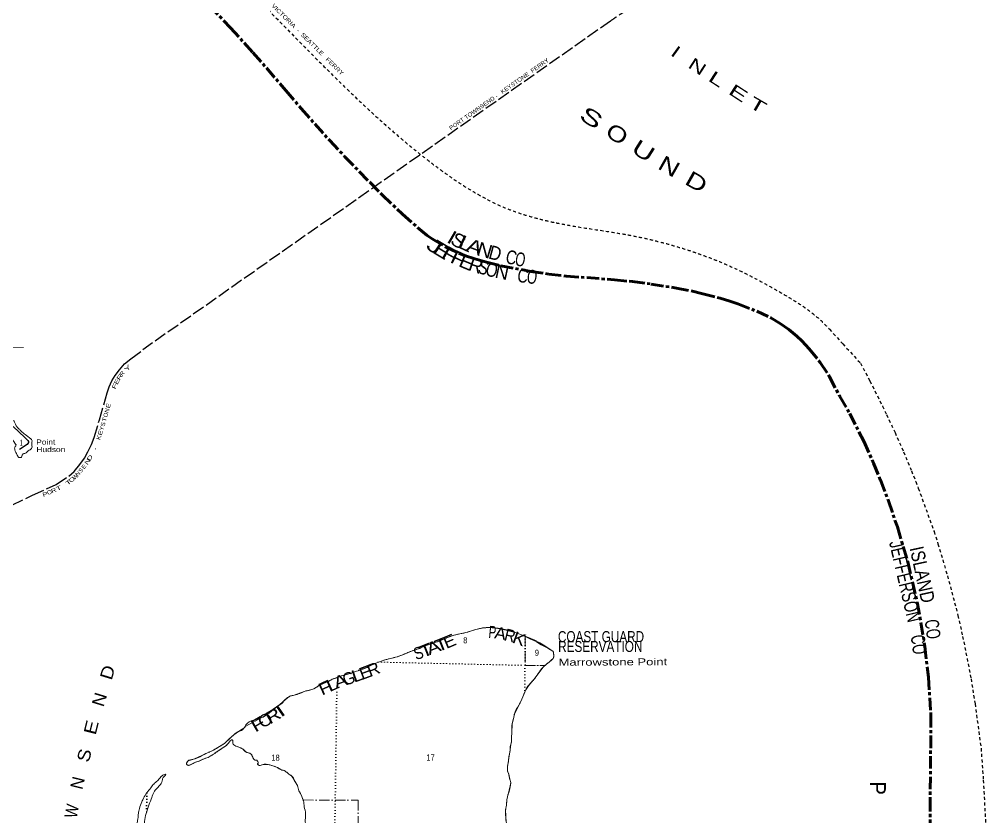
# Model space of a CAD drawing. Header units: feet. Extents: x -493433 to -244333, y 184684 to 373072.
# Drawn here: x -430528 to -402555, y 220084 to 243147 of the extents above; entities that cross this region are included whole.
import ezdxf
from ezdxf.enums import TextEntityAlignment as Align

# ---------------------------------------------------------------- set-up
doc = ezdxf.new("R2010")
doc.units = ezdxf.units.FT
doc.header["$LTSCALE"] = 60
for name, pattern in [('DOT_DASHED', [7.7, 5, -1.2, 0.3, -1.2]), ('DOTTED', [1.5, 0.3, -1.2]), ('LONG_DASH_SHORT_DASH', [9.9, 6, -1.2, 1.5, -1.2]), ('LONG_DASHED', [7.5, 6, -1.5]), ('SHORT_DASHED', [2.7, 1.5, -1.2])]:
    doc.linetypes.add(name, pattern=pattern)
for name, color, linetype, lineweight in [('11', 7, 'LONG_DASH_SHORT_DASH', 60), ('12', 7, 'LONG_DASH_SHORT_DASH', 13), ('29', 7, 'Continuous', 25), ('33', 7, 'SHORT_DASHED', 25), ('39', 7, 'Continuous', 13), ('4', 7, 'Continuous', 13), ('41', 7, 'Continuous', 13), ('44', 7, 'DOT_DASHED', 13), ('6', 7, 'DOTTED', 25), ('7', 7, 'DOTTED', 13)]:
    doc.layers.add(name, color=color, linetype=linetype, lineweight=lineweight)
doc.layers.add('42', color=7, linetype='Continuous')

msp = doc.modelspace()

# ---------------------------------------------------------------- linework, layer by layer
at = {"layer": '11'}
for points in [[(-425029.58, 243546.77), (-424414.71, 242906.34), (-423764.49, 242189.35), (-422814.25, 241092.03), (-422367.43, 240563.99), (-421543.53, 239642.61), (-421103.42, 239173.54), (-420375.56, 238423.28), (-420021.64, 238068.65), (-419443.38, 237519.2), (-418888.09, 237029.21), (-418717.59, 236895.66), (-418574.46, 236796.22), (-418186.71, 236566.97), (-417801.9, 236381.28), (-417641.58, 236316.22), (-417343.1, 236214.76), (-417003.99, 236119.14), (-416589.84, 236017.17), (-415722.39, 235856.07), (-415196.83, 235778.18), (-414694.51, 235722.2), (-413300.5, 235612.36), (-412780.38, 235561.63), (-412235.87, 235491.04), (-411507.17, 235373.02), (-411084.72, 235289.24), (-410745.44, 235211.24), (-410243.12, 235081.79), (-409959.21, 234995.98), (-409729.13, 234917.34), (-409178.6, 234704.25), (-408771.15, 234509.49), (-408507.8, 234353.64), (-408255.75, 234177.29), (-408018.35, 233981.63), (-407874.08, 233843.78), (-407659.81, 233620.12), (-407344.44, 233225.24)], [(-407344.44, 233225.24), (-407073.86, 232809.75), (-406775.94, 232234.86), (-406490.67, 231748.71), (-406490.67, 231748.71), (-406085.4, 230943.87), (-405803.41, 230313.34), (-405602.35, 229825.1), (-405371.85, 229224.01), (-405111.93, 228463.44), (-404812.77, 227457.53), (-404533.23, 226284.78), (-404312.55, 225008.99), (-404214.46, 224115.94), (-404138.37, 223021.01), (-404138.37, 223021.01), (-404160.52, 220592.79), (-404150.71, 217746.81)]]:
    msp.add_lwpolyline(points, dxfattribs=at)
at = {"layer": '29'}
msp.add_lwpolyline([(-430702.82, 231373.74), (-430366.89, 231048.1), (-430277.58, 230965.21), (-430263.12, 230940.04), (-430266.43, 230906.6), (-430277.82, 230876.27), (-430303.3, 230850.76), (-430519.81, 230700.98)], dxfattribs=at)
at = {"layer": '33', "linetype": 'LONG_DASHED'}
msp.add_line((-413414.05, 243098.32), (-426950.41, 233590.99), dxfattribs=at)
at = {"layer": '33'}
for points in [[(-407076.74, 234180.23), (-406689.93, 233759.43), (-406179.4, 233204.04)], [(-406179.4, 233204.04), (-405907.57, 232687.09), (-405541.59, 231957.71), (-405423.26, 231714.9), (-405179.27, 231195.98), (-404932.84, 230635.36), (-404702.33, 230088.23), (-404578.5, 229779.09), (-404504.95, 229585.26), (-404389.69, 229277.36), (-404050.06, 228327.83), (-403934.81, 227974.52), (-403660.76, 227049.51), (-403356.69, 225903.69), (-403221.75, 225296.5), (-402976.59, 224068.42), (-402927.55, 223754.37), (-402863.73, 223345.9), (-402689.68, 222061.4), (-402623.43, 221141.35), (-402554.78, 219848.29)]]:
    msp.add_lwpolyline(points, dxfattribs=at)
at = {"layer": '33', "linetype": 'LONG_DASHED'}
msp.add_lwpolyline([(-430746.77, 229091.94), (-430150.53, 229379.18), (-429463.02, 229692.01), (-429091.39, 229936.2), (-428938.27, 230067.53), (-428776.27, 230268.69), (-428645.68, 230453.93), (-428541.53, 230637.39), (-428443.56, 230844.39), (-428364.59, 231055.64), (-428208.24, 231562.58), (-427982.51, 232341.05), (-427927.63, 232512.95), (-427849.07, 232694.85), (-427752.89, 232846.67), (-427631.68, 233006.63), (-427479.86, 233181.47), (-427302.6, 233328.49), (-426950.41, 233590.99)], dxfattribs=at)
at = {"layer": '33'}
msp.add_spline([(-430350.94, 249643.45), (-429693, 248970.95), (-428326, 247861.95), (-426575, 246458.95), (-425495, 245522.95), (-418942, 239259.95), (-417786, 238411.95), (-416550, 237730.95), (-415235, 237313.95), (-412731, 236877.95), (-411242, 236494.95), (-409995, 236023.95), (-408525, 235264.95), (-407173, 234284.95), (-407073.34, 234176.53)], degree=3, dxfattribs=at)
at = {"layer": '33', "linetype": 'LONG_DASHED'}
msp.add_spline([(-410790, 245985.95), (-411090, 245429.95), (-411111, 245363.95), (-411108, 245244.95), (-411070, 244880.95), (-411070, 244716.95), (-411153, 244505.95), (-411347, 244273.95), (-411630, 244088.95), (-411931, 243934.95), (-412213, 243800.95), (-412489, 243657.95), (-412939, 243404.95), (-413248, 243214.95), (-413414.05, 243098.32)], degree=3, dxfattribs=at)
at = {"layer": '39'}
for points in [[(-430699.58, 231543.95), (-430664.73, 231496.49), (-430646.77, 231456.1), (-430604.82, 231367.25), (-430530.51, 231296.37), (-430472.31, 231231.62), (-430359.78, 231138.4), (-430196.96, 231012.69), (-430172.85, 230990.41), (-430156.89, 230952.06), (-430169.39, 230873.53), (-430165.53, 230835.23), (-430172.1, 230730.49), (-430271.26, 230668.51), (-430352.31, 230598.38), (-430429.16, 230564.5), (-430433.21, 230558.47), (-430447.43, 230540.4), (-430467.88, 230484.09), (-430482.06, 230472.07), (-430506.28, 230472.18), (-430540.56, 230476.37), (-430598.62, 230569.33), (-430628.66, 230615.82), (-430656.52, 230694.54), (-430664.35, 230744.95), (-430656.13, 230775.13), (-430631.74, 230811.28), (-430625.67, 230815.28), (-430635.53, 230861.67), (-430675.61, 230918.27), (-430679.61, 230926.35), (-430711.53, 230970.78)], [(-422238.76, 223718.91), (-422085.25, 223752.41), (-421984.18, 223790.21), (-421858.66, 223878.25), (-421731.25, 223938.06), (-421516.93, 224029.7), (-421470.4, 224057.68), (-421377.42, 224089.46), (-421365.3, 224093.43), (-421268.25, 224135.27), (-421056.12, 224192.66), (-420932.84, 224234.37), (-420506.39, 224383.39), (-420160.58, 224544.9), (-419938.27, 224620.38), (-419536.23, 224727.2), (-419374.5, 224790.88), (-419253.19, 224842.67), (-418935.85, 224957.97), (-418808.47, 225013.77), (-418426.49, 225144.87), (-418240.48, 225222.53), (-418210.15, 225234.48), (-418066.61, 225294.22), (-417606.02, 225408.81), (-417379.71, 225476.2), (-417149.41, 225535.52), (-417014.14, 225550.97), (-416903.17, 225552.44), (-415088.68, 224872.6)], [(-415061.4, 224787.09), (-415057.22, 224709.25), (-415065.4, 224687.13), (-415095.88, 224640.93), (-415201.27, 224546.76), (-415332.94, 224440.63), (-415475.02, 224272.09), (-415609.14, 224081.35), (-415706.52, 223973.02), (-415832.41, 223812.47), (-415901.67, 223679.83), (-415993.61, 223450.61), (-416064.93, 223307.91), (-416199.42, 223042.63), (-416203.56, 223020.49), (-416220.17, 222927.89), (-416263.28, 222777.01), (-416268.7, 222501.01), (-416283.53, 222358.04), (-416278, 222253.24), (-416304.66, 222166.74), (-416330.02, 221937.19), (-416361.03, 221786.24), (-416365.48, 221703.65), (-416394.49, 221550.68), (-416397.11, 221429.81), (-416395.24, 221397.57), (-416361.4, 221306.74), (-416341.74, 221203.9), (-416311.95, 221107.04), (-416307.99, 221094.93), (-416304.17, 221048.57), (-416341.46, 220853.33), (-416413.46, 220575.66), (-416430.45, 220406.51), (-416444.95, 220330.02), (-416451.55, 220221.27), (-416428.93, 219900.81), (-416379.92, 219614.49), (-416378.67, 219459.36), (-416360.69, 219425.02), (-416323.39, 219217.32), (-416295.61, 219124.51), (-416253.83, 219005.45), (-416232.22, 218888.49), (-416230.79, 218771.63), (-416232.9, 218751.5), (-416245.24, 218705.22), (-416233.59, 218612.49), (-416215.74, 218551.95), (-416185.99, 218449.06), (-416171.42, 218275.05)], [(-415088.68, 224872.6), (-415068.02, 224840.55), (-415062.26, 224809.32), (-415061.4, 224787.09)], [(-422309.82, 220563.66), (-422390.55, 220758.02), (-422432.54, 220834.79), (-422478.23, 220980.07), (-422550.21, 221113.39), (-422644.32, 221258.9), (-422754.89, 221338.02), (-422774.95, 221362.29), (-422795.07, 221372.46), (-422831.27, 221396.81), (-422897.69, 221427.36), (-422923.9, 221431.51), (-423084.89, 221516.91), (-423227.9, 221565.96), (-423274.22, 221580.29), (-423494.12, 221585.39), (-423572.91, 221563.61), (-423627.2, 221600.14), (-423614.85, 221650.45), (-423638.82, 221700.92), (-423644.82, 221711.03), (-423697.24, 221717.33), (-423727.44, 221729.57), (-423775.43, 221816.43), (-423779.42, 221826.52), (-423857.65, 221919.58), (-423924.15, 221936.02), (-423954.36, 221946.24), (-424052.8, 222031.33), (-424193.69, 222100.52), (-424318.51, 222157.54), (-424332.57, 222169.69), (-424346.51, 222206.03), (-424352.38, 222242.32), (-424346.13, 222284.6), (-424362.19, 222300.79), (-424374.27, 222304.89), (-424400.55, 222294.94), (-424441.12, 222250.81), (-424453.3, 222234.75), (-424489.85, 222188.59), (-424546.59, 222136.48), (-424704.49, 222028.45), (-424973.72, 221848.43), (-425099.12, 221784.57), (-425179.94, 221758.77), (-425327.57, 221690.99), (-425462.98, 221641.27), (-425519.63, 221609.32), (-425592.42, 221577.43), (-425620.7, 221569.52), (-425650.96, 221569.66), (-425675.11, 221581.87), (-425689.14, 221602.08), (-425691.06, 221622.23), (-425689.02, 221628.27), (-425654.42, 221688.54), (-425482.63, 221748.15), (-425132.81, 221907.63), (-424910.38, 222007.29), (-424736.36, 222111.21), (-424590.66, 222201.16), (-424521.73, 222267.32), (-424369.72, 222409.62), (-424199.63, 222533.71), (-424025.57, 222645.69), (-424015.39, 222663.77), (-423995.15, 222677.78), (-423993.1, 222683.82), (-423537.9, 222937.47), (-423295.1, 223077.32), (-423165.4, 223193.55), (-422999.35, 223317.65), (-422762.26, 223528.04), (-422677.29, 223573.97), (-422574.27, 223597.65), (-422238.76, 223718.91)], [(-426297.85, 221312.9), (-426370.62, 221283.03), (-426451.68, 221210.88), (-426528.78, 221122.61), (-426638.21, 221024.42), (-426723.45, 220920.07), (-426932.74, 220616.87), (-426979.65, 220514.34), (-427049.23, 220315.22), (-427065.71, 220244.79), (-427082.17, 220178.38), (-427088.82, 220057.54), (-427107.37, 219977.04), (-427115.75, 219912.61), (-427169.05, 219741.62), (-427173.17, 219723.51), (-427208.06, 219602.8), (-427238.6, 219546.53), (-427254.99, 219496.24), (-427344.92, 219258.94), (-427361.36, 219196.57), (-427369.81, 219120.05), (-427354.16, 219019.24), (-427328.29, 218946.59), (-427248.26, 218809.21), (-427194.19, 218728.36), (-427139.86, 218697.88), (-427113.59, 218707.83), (-427083.03, 218766.11), (-427072.64, 218830.53), (-427072.55, 218848.65), (-427072.12, 218935.29), (-427057.76, 218983.57), (-427010.92, 219074), (-426978.17, 219168.53), (-426957.42, 219287.3), (-426964.91, 219406.2), (-426960.29, 219523.03), (-426935.3, 219682.06), (-426912.55, 219796.79), (-426901.77, 219939.78), (-426858.26, 220171.25), (-426776.33, 220420.68), (-426694.56, 220639.89), (-426627.21, 220798.73), (-426596.71, 220846.93), (-426521.65, 220931.18), (-426511.5, 220941.2), (-426426.28, 221041.53), (-426403.87, 221085.75), (-426385.36, 221156.17), (-426348.67, 221232.55), (-426300.01, 221282.68), (-426291.84, 221302.79), (-426297.83, 221314.91)], [(-422042, 218616.74), (-422050.1, 218610.74), (-422086.29, 218637.11), (-422108.2, 218693.62), (-422101.9, 218743.96), (-422087.54, 218792.24), (-422089.1, 218884.92), (-422110.94, 218957.55), (-422130.97, 218985.85), (-422112.71, 219005.92), (-422130.45, 219090.61), (-422124.1, 219151.02), (-422119.98, 219169.14), (-422139.64, 219271.98), (-422171.41, 219376.89), (-422222.46, 219661.22), (-422233.73, 219830.5), (-422249.4, 219925.27), (-422242.16, 220166.99), (-422279.48, 220370.66), (-422304.86, 220542.03), (-422310.31, 220565.57)]]:
    msp.add_spline(points, degree=3, dxfattribs=at)
at = {"layer": '4'}
msp.add_line((-430408.77, 233657.46), (-430908.69, 233666.74), dxfattribs=at)
at = {"layer": '44'}
for points in [[(-425243.87, 221730.5), (-425322.2, 221693.26), (-425449.32, 221647.12), (-425562.49, 221589.65), (-425603.65, 221573.66), (-425635.03, 221568.07), (-425650.88, 221569.64), (-425664.28, 221574.37), (-425683.88, 221591.64), (-425690.24, 221605.44), (-425691.43, 221620.13), (-425668.97, 221673.5), (-425644.55, 221694.92), (-425606.93, 221712.09), (-425506.05, 221739.11), (-425374.24, 221797.59), (-424909.94, 222007.51), (-424781.46, 222083.13), (-424641.24, 222166.37), (-424588.89, 222202.57), (-424405.15, 222377.35), (-424322.34, 222448.2), (-424186.55, 222542.8), (-424073.21, 222613.7), (-424027.77, 222644.1), (-424013.27, 222665.84), (-423987.14, 222687.27), (-423701.08, 222846.41), (-423295, 223077.38), (-423227.54, 223134.63), (-423168.02, 223194.68), (-422983.99, 223329.97), (-422769.2, 223522.53), (-422698.71, 223565.81), (-422568.8, 223599.63), (-422249.81, 223714.92), (-422065.07, 223758.21), (-422002.23, 223781.56), (-421852.58, 223881.25), (-421521.11, 224027.82), (-421464.32, 224059.87), (-421258.85, 224138.33), (-421047.75, 224195.46), (-420528.43, 224375.49), (-420409.51, 224424.54), (-420204.07, 224526.7), (-419951.13, 224616.46), (-419567.88, 224716.5), (-419429.33, 224768.27), (-419221, 224855.41), (-418934.45, 224958.52), (-418781.04, 225024.18), (-418406.98, 225152.82), (-418108.84, 225277.57), (-417942.29, 225331.66), (-417630.98, 225401.88), (-417278.34, 225504.29), (-417131.54, 225539), (-417024.11, 225550.14), (-416923.5, 225553.79), (-416677.78, 225524.75), (-416434.96, 225478.26), (-416098.55, 225384.8), (-415889.16, 225308.84)], [(-415889.16, 225308.84), (-415889.39, 224459.38), (-415318.04, 224453.98)], [(-415889.16, 225308.84), (-415721.35, 225237.58), (-415608.83, 225184.27), (-415461.78, 225107.55), (-415319.71, 225025.29), (-415084.84, 224872.88), (-415075.87, 224859.51), (-415065.05, 224830.35), (-415059.34, 224748.69), (-415057.93, 224702.92), (-415074.74, 224669.87), (-415088.49, 224649.15), (-415119.63, 224618.12), (-415189.8, 224556.44), (-415318.04, 224453.98)], [(-415318.04, 224453.98), (-415371.6, 224401.43), (-415512.73, 224218.93), (-415596.39, 224097.58), (-415792.68, 223867.82), (-415866.73, 223754.03), (-415927.05, 223616.74), (-416009.43, 223418.72), (-416148.39, 223154.81), (-416198.74, 223044.51), (-416223.49, 222912.45), (-416256.76, 222808.39), (-416265.61, 222757.2), (-416267.66, 222518.93), (-416282.44, 222371.46), (-416277.49, 222259.51), (-416304.27, 222169.14), (-416320.56, 222012.8), (-416362.37, 221774.01), (-416365.59, 221702.73), (-416395.9, 221530.06), (-416396.9, 221417.11), (-416390.43, 221383.51), (-416362.06, 221309.36), (-416330.47, 221166.57), (-416303.69, 221072.98), (-416315.29, 220977.66), (-416415.3, 220565.25), (-416429.57, 220412.71), (-416449.98, 220280.37), (-416446.53, 220093.09), (-416431.76, 219925.99)], [(-422310.62, 220566.72), (-422339.36, 220635.5), (-422353.41, 220669.13), (-422390.48, 220757.85), (-422432.53, 220834.77), (-422446.24, 220872.77), (-422464.57, 220943.28), (-422496.27, 221016.45), (-422568.01, 221143.97), (-422609.77, 221210.9), (-422645.08, 221259.87), (-422667.76, 221281.42), (-422741.11, 221326.87), (-422755.17, 221338.28), (-422769.59, 221357.39), (-422774.41, 221361.9), (-422794.81, 221372.3), (-422826.51, 221393.85), (-422844.82, 221404.44), (-422893.61, 221425.88), (-422926.99, 221432.72), (-422958.59, 221447.71), (-423052.25, 221502.58), (-423084.71, 221516.84), (-423247.6, 221572.33), (-423295.01, 221585.24), (-423338.01, 221590.75), (-423387.54, 221591.53), (-423500.51, 221584.7), (-423512.98, 221581.54), (-423555.13, 221565.5), (-423566.42, 221563.59), (-423576.1, 221563.95), (-423589.61, 221567.66), (-423604.16, 221575.92), (-423615.68, 221586.02), (-423624.2, 221595.99), (-423628.91, 221603.4), (-423629.69, 221607.01), (-423629.23, 221612.08), (-423626.66, 221618.72), (-423616.96, 221635.27), (-423614.02, 221643.8), (-423614.63, 221649.9), (-423640.45, 221704.28), (-423644.46, 221710.67), (-423653.95, 221716.33), (-423666.44, 221717.54), (-423690.85, 221716.24), (-423720.91, 221724.6), (-423734.01, 221736.85), (-423757.42, 221774.74), (-423780.83, 221829.44), (-423801.95, 221867.9), (-423819.98, 221891.7), (-423842.26, 221911.15), (-423857.81, 221919.65), (-423873.3, 221924.99), (-423931.1, 221938.09), (-423950.22, 221944.49), (-423969.38, 221954.85), (-423985.13, 221967.99), (-424033.58, 222018.32), (-424057.64, 222033.81), (-424157.76, 222083.35), (-424268.68, 222134.56), (-424324.6, 222161.22), (-424330.64, 222167.06), (-424339.57, 222183.1), (-424345.23, 222200.96), (-424351.58, 222235.06), (-424352.33, 222247.68), (-424345.47, 222273.14), (-424345.52, 222282.35), (-424348.97, 222290.05), (-424358.08, 222298.14), (-424365.67, 222302.74), (-424375.1, 222304.86), (-424385.73, 222302.95), (-424396.63, 222297.74), (-424421.41, 222275.36), (-424484.26, 222195.41), (-424510.08, 222166.65), (-424535.78, 222144.4), (-424622.83, 222083.87), (-424953.75, 221861.58), (-425001.32, 221831.48), (-425064.49, 221799.49), (-425101.05, 221783.79), (-425179.67, 221758.88), (-425243.87, 221730.5)], [(-422310.62, 220566.72), (-420720.86, 220559.05), (-420726.81, 219178.22), (-416650.28, 219153.09), (-416479.47, 218486.16), (-416959.6, 218481.8), (-416956.81, 218276.12), (-416171.42, 218275.05)]]:
    msp.add_lwpolyline(points, dxfattribs=at)
msp.add_spline([(-415088.68, 224872.6), (-415068.02, 224840.55), (-415062.26, 224809.32), (-415061.4, 224787.09)], degree=3, dxfattribs=at)
at = {"layer": '6'}
msp.add_line((-426833.98, 220770.09), (-426847.13, 220211.51), dxfattribs=at)
at = {"layer": '7'}
for p, q in [((-415889.16, 225308.84), (-415889.39, 224459.38)), ((-415889.39, 224459.38), (-415901.28, 223680.7)), ((-421332.09, 224106.99), (-421332.77, 224059.72)), ((-421338.22, 223683.66), (-421428.86, 217419.08))]:
    msp.add_line(p, q, dxfattribs=at)
msp.add_lwpolyline([(-420137.6, 224553.67), (-415889.39, 224459.38), (-415318.04, 224453.98)], dxfattribs=at)

# ---------------------------------------------------------------- texts
at = {"layer": '12'}
for s, rotation, width, p in [('I', 329.531, 1.3, (-418102.23, 236668.74)), ('S', 330.951, 1.1, (-417912.43, 236573.24)), ('J', 327.047, 1.55, (-418610.88, 236422.51)), ('E', 328.951, 1.3, (-418392.93, 236289.9)), ('L', 335.324, 1.35, (-417687.88, 236480.33)), ('A', 339.362, 1.25, (-417419.45, 236378.86)), ('N', 342.807, 1.1, (-417114.71, 236276.52)), ('F', 330.951, 1.35, (-418153.68, 236160.98)), ('F', 334.494, 1.25, (-417902.75, 236043.71)), ('D', 344.649, 0.9, (-416802.29, 236190.05)), ('C', 349.293, 0.8, (-416320.51, 236065.78)), ('O', 351.465, 0.7, (-416053.58, 236005.68)), ('E', 337.18, 1.1, (-417658.79, 235939.08)), ('S', 345.179, 0.75, (-417140.51, 235774.24)), ('O', 346.872, 0.8, (-416893.84, 235704.76)), ('C', 350.734, 0.8, (-415983.27, 235536.8)), ('O', 352.131, 0.7, (-415711.83, 235500.88))]:
    msp.add_text(s, height=400, rotation=rotation, dxfattribs=dict(at, width=width)).set_placement(p, align=Align.CENTER)
for s, rotation, p in [('R', 341.292, (-417374.5, 235838.23)), ('N', 347.924, (-416594.71, 235640.26))]:
    msp.add_text(s, height=400, rotation=rotation, dxfattribs=at).set_placement(p, align=Align.CENTER)
for s, rotation, width, p in [('JEFFERSON', 283.192, 0.75, (-405353.59, 228015.5)), ('ISLAND', 282.192, 0.85, (-404758.25, 227852.88)), ('CO', 277.192, 0.7, (-404321.48, 225763.81)), ('CO', 278.192, 0.7, (-404728.07, 225314.28))]:
    msp.add_text(s, height=403, rotation=rotation, dxfattribs=dict(at, width=width)).set_placement(p)
at = {"layer": '33'}
for s, height, rotation, width, p in [('VICTORIA  -  SEATTLE   FERRY', 120, 315.353, 1.2, (-423238.32, 243523.59)), ('PORT TOWNSEND -   KEYSTONE  FERRY', 120, 35.082, 1.1, (-418034.22, 239935.16)), ('Y', 120.9, 43.966, 1.8, (-427422.44, 232953.89)), ('E', 120.9, 62.409, 1.55, (-427689.69, 232567.23)), ('R', 120.9, 56.374, 1.55, (-427623.83, 232693.78)), ('F', 120.9, 65.705, 1.65, (-427749.9, 232435.68)), ('E', 120.9, 73.99, 1.3, (-427912.83, 231884.67)), ('T', 120.9, 73.939, 1.35, (-428026.36, 231490.07)), ('N', 120.9, 73.965, 1.1, (-427951.14, 231751.29)), ('S', 120.9, 73.136, 1.2, (-428066.98, 231355.39)), ('K', 120.9, 71.34, 1.25, (-428190.89, 230968)), ('E', 120.9, 72.19, 1.35, (-428147.54, 231097.77)), ('D', 120.9, 59.734, 1.45, (-428478.55, 230361.24)), ('-', 120.9, 65.021, 1.2, (-428296.11, 230675.23)), ('N', 120.9, 54.885, 1.5, (-428556.49, 230246.52)), ('T', 120.9, 27.153, 1.6, (-429431.21, 229496.47)), ('T', 120.9, 35.434, 1.85, (-429147.34, 229652.02)), ('O', 120.9, 35.772, 1.4, (-429043.22, 229733.52)), ('P', 120.9, 20.052, 1.35, (-429832.25, 229329.12)), ('O', 120.9, 22.245, 1.1, (-429697.65, 229386.42)), ('R', 120.9, 23.251, 1.3, (-429577.67, 229433.76))]:
    msp.add_text(s, height=height, rotation=rotation, dxfattribs=dict(at, width=width)).set_placement(p)
for s, rotation, p in [('R', 51.186, (-427538.6, 232819.95)), ('O', 73.939, (-427987.44, 231625.26)), ('Y', 73.136, (-428101.71, 231240.81)), ('E', 53.03, (-428645.97, 230126.01)), ('W', 43.481, (-428928.38, 229820.67)), ('N', 45.759, (-428830.45, 229916.64)), ('S', 50.424, (-428735.6, 230017.58))]:
    msp.add_text(s, height=120.9, rotation=rotation, dxfattribs=at).set_placement(p)
at = {"layer": '41'}
for s, height, rotation, width, p in [('I', 350, 324.029, 1.45, (-411626.77, 242073.38)), ('N', 350, 327.039, 1.45, (-410994.25, 241636.23)), ('L', 350, 327.039, 1.65, (-410434.68, 241273.39)), ('E', 350, 327.039, 1.7, (-409808.03, 240867.06)), ('T', 350, 329.861, 1.7, (-409238.37, 240511.73)), ('S', 450, 327.501, 1.6, (-414087.74, 240113.78)), ('O', 450, 327.501, 1.3, (-413345.11, 239640.69)), ('U', 450, 327.501, 1.45, (-412581.57, 239154.27)), ('N', 450, 330.354, 1.35, (-411825.74, 238698.37)), ('D', 450, 330.354, 1.4, (-411037.38, 238249.68))]:
    msp.add_text(s, height=height, rotation=rotation, dxfattribs=dict(at, width=width)).set_placement(p, align=Align.CENTER)
for s, height, rotation, width, p in [('D', 362.7, 73.131, 1.15, (-427858.31, 224010.61)), ('N', 362.7, 73.132, 1.1, (-428093.13, 223236.18)), ('E', 362.7, 75.859, 1.25, (-428321.37, 222424.44)), ('S', 362.7, 76.176, 1.15, (-428516.11, 221633.09)), ('P', 459.4, 270.26, 0.95, (-405903.98, 221101.6)), ('W', 362.7, 79.152, 0.85, (-428870.14, 220019.33))]:
    msp.add_text(s, height=height, rotation=rotation, dxfattribs=dict(at, width=width)).set_placement(p)
msp.add_text('N', height=362.7, rotation=76.178, dxfattribs=at).set_placement((-428709.44, 220847.31))
at = {"layer": '42'}
for s, height, rotation, width, p in [('Point', 151.1, 0.323, 1.2, (-430038.95, 230842.74)), ('Hudson', 151.1, 0.323, 1.2, (-430033.04, 230627.3)), ('Marrowstone Point', 201.5, 0.316, 1.4, (-414919.71, 224448.38))]:
    msp.add_text(s, height=height, rotation=rotation, dxfattribs=dict(at, width=width)).set_placement(p)
at = {"layer": '44'}
for s, rotation, width, p in [('P', 354.867, 0.7, (-416848.27, 225247.59)), ('A', 349.18, 1.05, (-416631.52, 225214.38)), ('R', 346.017, 0.9, (-416364.29, 225152.81)), ('T', 21.701, 1.3, (-418246.13, 224902.78)), ('E', 22.995, 1.1, (-418007.58, 224998.91)), ('K', 339.82, 1.15, (-416117.15, 225066.24)), ('S', 19.145, 0.85, (-418918.16, 224652.11)), ('T', 21.69, 1.3, (-418688.01, 224736.11)), ('A', 21.788, 1.3, (-418476.1, 224820.18)), ('E', 20.655, 1.05, (-420454.26, 224091.77)), ('R', 21.414, 1.05, (-420213.07, 224184.96)), ('A', 20.14, 1.25, (-421173.99, 223841.88)), ('G', 19.054, 0.95, (-420934.78, 223921.72)), ('L', 19.469, 1.25, (-420685.76, 224010.75)), ('F', 25.096, 1.2, (-421609.78, 223655.8)), ('L', 24.482, 1.35, (-421391.61, 223752.93)), ('T', 34.804, 1.65, (-422873.57, 222999.79)), ('F', 30.046, 1.35, (-423531.57, 222607.66)), ('O', 29.546, 1.1, (-423324.39, 222725)), ('R', 30.406, 1.25, (-423094.11, 222851.3))]:
    msp.add_text(s, height=350, rotation=rotation, dxfattribs=dict(at, width=width)).set_placement(p, align=Align.CENTER)
at = {"layer": '44', "width": 0.8}
for s, p in [('COAST GUARD', (-414937.52, 225132.86)), ('RESERVATION', (-414931.14, 224847.43))]:
    msp.add_text(s, height=318.1, dxfattribs=at).set_placement(p)
at = {"layer": '7'}
for s, rotation, width, p in [('1', 359.725, 0.45, (-430510.24, 230812.14)), ('8', 359.719, 0.9, (-417677.95, 225097.66)), ('9', 359.718, 0.9, (-415608.36, 224737.08)), ('18', 359.721, 0.85, (-423234.4, 221702.07)), ('17', 359.719, 0.85, (-418746.79, 221706.65))]:
    msp.add_text(s, height=176.3, rotation=rotation, dxfattribs=dict(at, width=width)).set_placement(p)

doc.saveas('drawing.dxf')
